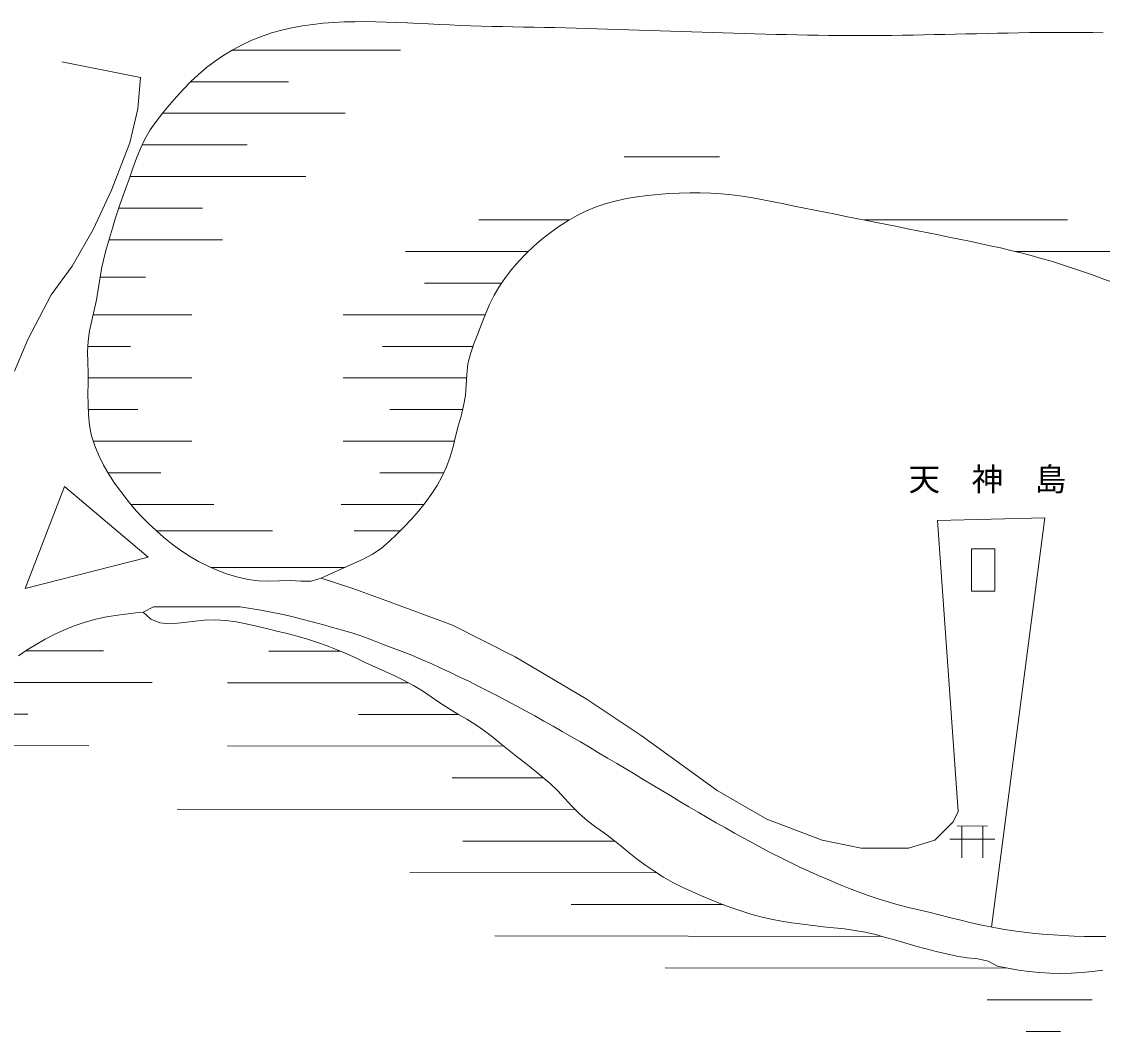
# Model space of a CAD drawing. Units: millimetres, scale not verified. Extents: x 11507 to 407039, y 22504 to 286236.
# Drawn here: x 272435 to 323748, y 176938 to 224878 of the extents above; entities that cross this region are included whole.
import ezdxf
from ezdxf.enums import TextEntityAlignment as Align

# ---------------------------------------------------------------- set-up
doc = ezdxf.new("R2010")
doc.units = ezdxf.units.MM
doc.header["$LTSCALE"] = 500
doc.layers.add('1-0', color=3, linetype='Continuous', lineweight=13)
doc.layers.add('1-1', color=3, linetype='Continuous', lineweight=13)
doc.styles.add('ＭＳ ゴシック', font='')
doc.styles.get('ＭＳ ゴシック').set_extended_font_data('MS Gothic')

msp = doc.modelspace()

# ---------------------------------------------------------------- linework, layer by layer
at = {"layer": '1-0'}
for p, q in [((274340.6, 222975.9), (278074.6, 222229.1)), ((278074.6, 222229.1), (277950.1, 220735.4)), ((277950.1, 220735.4), (277576.7, 219117.4)), ((277576.7, 219117.4), (276705.4, 216877)), ((276705.4, 216877), (275834.2, 215010)), ((275834.2, 215010), (274838.4, 213267.5)), ((274838.4, 213267.5), (273842.7, 211898.4)), ((273842.7, 211898.4), (272722.5, 209782.5)), ((272722.5, 209782.5), (272100.2, 208288.9)), ((274465.1, 202812.4), (272598.1, 197958.2)), ((278448, 199451.8), (274465.1, 202812.4)), ((321009.2, 201320.1), (315912.2, 201194.4)), ((315912.2, 201194.4), (316907.9, 187378.6)), ((318485.7, 181884.8), (321009.2, 201320.1)), ((317533.7, 197829.8), (317533.7, 199845)), ((317533.7, 199845), (318646.6, 199845)), ((318646.6, 199845), (318646.6, 197829.8)), ((272598.1, 197958.2), (278448, 199451.8)), ((288156.3, 197958.2), (286662.7, 198456.1)), ((289898.8, 197335.9), (288156.3, 197958.2)), ((318646.6, 197829.8), (317533.7, 197829.8)), ((278696.9, 197087), (278199, 196838)), ((282804.3, 197087), (278696.9, 197087)), ((292886, 196215.7), (289898.8, 197335.9)), ((295873.2, 194722.1), (292886, 196215.7)), ((299233.8, 192730.6), (295873.2, 194722.1)), ((301847.6, 190988.1), (299233.8, 192730.6)), ((305457.1, 188374.3), (301847.6, 190988.1)), ((307821.9, 187005.2), (305457.1, 188374.3)), ((316907.9, 187378.6), (316659, 186880.7)), ((310435.7, 186009.5), (307821.9, 187005.2)), ((316659, 186880.7), (315787.7, 186009.5)), ((318287.7, 186688.9), (316849.5, 186682.4)), ((317078, 185180.3), (317071, 186682.8)), ((318073.7, 185184.6), (318066.7, 186687.9)), ((312302.7, 185636.1), (310435.7, 186009.5)), ((315787.7, 186009.5), (314543.1, 185636.1)), ((316499.8, 186056.1), (318637.3, 186066)), ((314543.1, 185636.1), (312302.7, 185636.1))]:
    msp.add_line(p, q, dxfattribs=at)
for points in [[(286662.7, 198456.1), (286185.9, 198313.9), (285686.5, 198312.6), (285180.4, 198339.6), (284678.2, 198332.5), (284179.4, 198318.8), (283682.9, 198331.1), (283188.4, 198394.4), (282698.7, 198504.3), (282216.9, 198648.5), (281745.7, 198820.4), (281286.1, 199019), (280839.3, 199243.8), (280406.5, 199494.3), (279987.9, 199768.7), (279583.5, 200064.5), (279192.9, 200379.3), (278816, 200710.6), (278452.6, 201056), (278102.8, 201414.3), (277766.9, 201785), (277445.1, 202167.6), (277137.7, 202561.9), (276846.5, 202968.4), (276574.3, 203388.4), (276323.9, 203823.1), (276099.3, 204273.4), (275908.1, 204738.2), (275759, 205215.7), (275660.1, 205704.4), (275607.5, 206201.4), (275587.3, 206702.9), (275585.4, 207205.2), (275589, 207705.5), (275589.8, 208205), (275580.8, 208705.4), (275570, 209206.5), (275589.2, 209704.7), (275659.9, 210197.4), (275765.4, 210686.6), (275881.9, 211175.1), (275985.8, 211665.8), (276068, 212159.5), (276144.1, 212653.5), (276232.5, 213144.9), (276343, 213632.1), (276469.9, 214116.2), (276605.5, 214598.2), (276745.1, 215078.9), (276890.7, 215557.4), (277045.4, 216032.4), (277211.4, 216503.2), (277384.2, 216972), (277556.3, 217442.3), (277722.7, 217916.2), (277891.6, 218389.2), (278076.3, 218854.2), (278289.9, 219304), (278543.1, 219732.8), (278829.7, 220143.1), (279137.7, 220540.1), (279456, 220928.7), (279782.9, 221308.8), (280120.5, 221677.9), (280470.9, 222033.9), (280836.4, 222374.5), (281218.4, 222697.6), (281616.7, 223001.4), (282030.5, 223284.1), (282459.3, 223544.3), (282902, 223780.2), (283357.5, 223991.4), (283823.8, 224177.9), (284299.2, 224339.7), (284782, 224476.8), (285270.5, 224589.2), (285762.9, 224677.7), (286257.7, 224746.4), (286753.7, 224798.9), (287250.9, 224836.7), (287749.2, 224861.5), (288248.4, 224874.6), (288748.3, 224877.6), (289248.9, 224872), (289749.9, 224859.3), (290251.4, 224841.1), (290753.1, 224818.7), (291254.9, 224793.7), (291756.7, 224767.7), (292258.4, 224742.1), (292759.8, 224718.5), (293260.8, 224697.9), (293761.4, 224680.4), (294261.7, 224665.3), (294761.7, 224652.3), (295261.5, 224640.9), (295761, 224630.6), (296260.4, 224620.8), (296759.6, 224611.3), (297258.8, 224601.4), (297758, 224590.7), (298257, 224579), (298756.2, 224566.3), (299255.3, 224552.7), (299754.4, 224538.3), (300253.5, 224523.2), (300752.7, 224507.6), (301251.8, 224491.4), (301751, 224474.9), (302250.2, 224458), (302749.5, 224441), (303248.8, 224423.9), (303748.1, 224406.8), (304247.6, 224389.9), (304747, 224373.1), (305246.6, 224356.7), (305746.2, 224340.7), (306245.9, 224325.2), (306745.7, 224310.4), (307245.6, 224296.2), (307745.6, 224282.9), (308245.7, 224270.6), (308745.9, 224259.3), (309246.2, 224249.1), (309746.6, 224240.1), (310247.2, 224232.4), (310747.9, 224226.2), (311248.7, 224221.5), (311749.7, 224218.5), (312250.9, 224217.2), (312752.2, 224217.7), (313253.6, 224220.2), (313755.2, 224224.7), (314257, 224231), (314758.9, 224238.8), (315260.9, 224247.9), (315763, 224258.1), (316265.1, 224269.1), (316767.3, 224280.6), (317269.4, 224292.3), (317771.6, 224304.1), (318273.7, 224315.5), (318775.7, 224326.5), (319277.6, 224336.8), (319779.5, 224345.9), (320281.2, 224353.8), (320782.7, 224360.2), (321284, 224364.7), (321785.2, 224367.2), (322286.1, 224367.4), (322786.7, 224365), (323287.1, 224359.7), (323787.1, 224351.4)], [(324164.1, 212524.3), (323694.3, 212696.3), (323223.8, 212866), (322752.1, 213032.1), (322279.1, 213193.5), (321804.3, 213349), (321327.4, 213497.5), (320848, 213637.8), (320366.4, 213770.4), (319882.7, 213896.2), (319397.2, 214015.9), (318910.3, 214130.2), (318422.1, 214240.1), (317933, 214346.4), (317443.1, 214449.8), (316952.9, 214551.1), (316462.5, 214651.3), (315972.1, 214750.9), (315481.8, 214850), (314991.5, 214948.7), (314501.3, 215047.1), (314011.1, 215145.1), (313521, 215243), (313030.8, 215340.6), (312540.6, 215438.1), (312050.5, 215535.5), (311560.3, 215632.9), (311070, 215730.4), (310579.7, 215827.8), (310089.4, 215925.5), (309599, 216023.3), (309108.5, 216121.4), (308618, 216219.8), (308127.3, 216318.3), (307636.2, 216414.6), (307144.2, 216504.5), (306650.7, 216583.9), (306155.4, 216648.9), (305658, 216697.2), (305158.9, 216729.2), (304658.6, 216745.7), (304157.5, 216747.5), (303656.1, 216735.1), (303154.8, 216709.4), (302654, 216671), (302154.1, 216620.7), (301656, 216557.6), (301161.4, 216477.2), (300672.2, 216374), (300190.5, 216242.8), (299717.9, 216079.8), (299255.5, 215886.4), (298804.2, 215664.9), (298365.1, 215417.8), (297939, 215147.3), (297526.9, 214855.9), (297129.9, 214545.9), (296749, 214218.7), (296385.3, 213874.2), (296040.1, 213512), (295714.6, 213132), (295410.3, 212733.8), (295129.7, 212318.3), (294876.3, 211886.6), (294653.1, 211440.3), (294455.9, 210982.1), (294271.9, 210516.8), (294088, 210048.9), (293903, 209580.2), (293740.3, 209106.6), (293626.1, 208623.2), (293572.4, 208127.8), (293545.6, 207626.7), (293503.2, 207127.9), (293416.2, 206636.8), (293296.8, 206151), (293165.7, 205666.5), (293040.7, 205180.1), (292917.3, 204694.2), (292779.6, 204214), (292611.8, 203744.8), (292403.4, 203290.6), (292159, 202852.7), (291885.3, 202431.7), (291588.6, 202027.8), (291273.1, 201639.2), (290942.7, 201263.6), (290601, 200898.8), (290250.2, 200543), (289888.3, 200196.3), (289508.3, 199869.7), (289097.5, 199588.1), (288655.5, 199355.7), (288197.1, 199150.2), (287737.4, 198948.4), (287281.7, 198742), (286828.5, 198533), (286662.7, 198456.1)], [(282804.3, 197087), (283298.6, 197010.7), (283792.1, 196930.1), (284283.9, 196840.7), (284773.5, 196739.3), (285260.9, 196627.2), (285746.2, 196506.9), (286229.8, 196380.4), (286712.4, 196249.6), (287194.5, 196116.4), (287676.3, 195981.7), (288155.9, 195839.8), (288630.2, 195682.6), (289098.8, 195508.3), (289565.8, 195329.1), (290034.4, 195154.6), (290502.3, 194978.4), (290966.6, 194793.1), (291427.2, 194598.6), (291884.8, 194396.7), (292339.9, 194189.1), (292793, 193977.3), (293244.2, 193761.6), (293693.7, 193542.1), (294141.3, 193319.1), (294587.2, 193092.6), (295031.6, 192862.9), (295474.3, 192630.2), (295915.5, 192394.5), (296355.3, 192156.1), (296793.6, 191915.1), (297230.7, 191671.6), (297666.4, 191425.9), (298101, 191178.2), (298534.5, 190928.5), (298966.8, 190677.1), (299398.2, 190424.1), (299828.7, 190169.7), (300258.5, 189914.2), (300687.7, 189657.9), (301116.5, 189400.9), (301545.1, 189143.4), (301973.5, 188885.8), (302401.9, 188628.1), (302830.6, 188370.8), (303259.5, 188113.9), (303688.9, 187857.7), (304118.9, 187602.5), (304549.7, 187348.4), (304981.4, 187095.7), (305414.1, 186844.8), (305848.2, 186596.1), (306283.7, 186350.1), (306720.9, 186107.3), (307160.1, 185868.1), (307601.3, 185633), (308044.8, 185402.5), (308490.9, 185176.9), (308939.5, 184956.6), (309390.8, 184741.5), (309844.6, 184531.4), (310301, 184326.4), (310759.9, 184126.3), (311221.5, 183931.9), (311685.9, 183744.4), (312153.3, 183564.9), (312623.7, 183394.7), (313097.6, 183234.8), (313574.8, 183086.5), (314055.7, 182950.8), (314539.6, 182825.9), (315025.5, 182707.4), (315512, 182591.1), (315998.1, 182472.6), (316483.5, 182350.9), (316968.7, 182229.2), (317454.4, 182110.7), (317941.5, 181998.7), (318430.6, 181896.4), (318922.3, 181806.4), (319416.2, 181728.3), (319912, 181661.3), (320409.2, 181604.6), (320907.7, 181557.2), (321406.8, 181518.4), (321906.3, 181487.5), (322406.2, 181464.1), (322906.3, 181448.1), (323406.6, 181439), (323907, 181436.6)], [(272283.7, 194766.2), (272698.4, 195046), (273123.1, 195312.3), (273560, 195560.9), (274008.1, 195790.3), (274466.5, 195999), (274933.9, 196185.6), (275409.3, 196348.7), (275891.4, 196486.8), (276379.2, 196598.6), (276871.5, 196684.6), (277367, 196750.9), (277864.7, 196804.9), (278199, 196838)], [(278199, 196838), (278562, 196506), (278994.2, 196333.2), (279483.8, 196290.5), (280010.5, 196330.3), (280554.3, 196405.1), (281095.1, 196467.2), (281617.6, 196480.7), (282123.1, 196447.7), (282615.9, 196378.7), (283100.7, 196283.8), (283581.9, 196173.5), (284063.9, 196057.9), (284549, 195942.4), (285035.2, 195823.5), (285520.3, 195697.2), (286001.9, 195559.3), (286477.8, 195405.7), (286947.3, 195235.2), (287411.4, 195050.6), (287871.3, 194855), (288328.3, 194651.4), (288783.7, 194442.7), (289238.6, 194232.1), (289694.2, 194022.4), (290149.5, 193812.3), (290600, 193594.3), (291041.1, 193360.5), (291468.5, 193103.5), (291883.9, 192825.8), (292295.7, 192541.2), (292712.3, 192263.9), (293140.3, 192004.5), (293572.7, 191752.8), (293998.1, 191491.3), (294407.7, 191206.6), (294804.5, 190902.9), (295194.6, 190588.9), (295584.2, 190273.3), (295978.1, 189963.2), (296374.1, 189656.2), (296767.5, 189347), (297153.8, 189030.1), (297528.5, 188700), (297887.1, 188351.5), (298232, 187987.4), (298574.2, 187620.4), (298925, 187263.9), (299295.9, 186931.2), (299694.8, 186631.4), (300106.3, 186346.2), (300508, 186048.4), (300897.2, 185734.8), (301283.2, 185416.7), (301675.3, 185105.5), (302078.1, 184807.5), (302491.7, 184524.9), (302916, 184259.4), (303350.9, 184012.8), (303796, 183785.9), (304249.3, 183575.1), (304708.6, 183375.9), (305171.6, 183184.1), (305637.3, 182998.5), (306106.3, 182822), (306578.9, 182657.7), (307055.6, 182508.5), (307537.1, 182377.5), (308023.4, 182266), (308513.9, 182171.7), (309007.7, 182091.7), (309504, 182023.1), (310001.9, 181963), (310500.7, 181908.4), (310999.4, 181855.9), (311496.9, 181799.1), (311991.8, 181730.3), (312482.8, 181641.9), (312969.1, 181530), (313452.1, 181400.5), (313933.2, 181261.4), (314414.1, 181120.4), (314895.8, 180983.5), (315378.5, 180852.5), (315862.6, 180729.1), (316348.2, 180614.6), (316836.7, 180513.4), (317331.1, 180433), (317832.6, 180376.2), (318317.8, 180269.4), (318763.6, 180041.7), (318774.9, 180035.1)], [(318774.9, 180035.1), (319264.8, 179935.6), (319758.3, 179849.6), (320256.1, 179782), (320757, 179733), (321259.9, 179703.1), (321763.8, 179692.4), (322267.6, 179701.3), (322770.3, 179729.9), (323270.6, 179778.5), (323767.5, 179847.5)]]:
    msp.add_lwpolyline(points, dxfattribs=at)
at = {"layer": '1-1', "color": 4}
for p, q in [((282420, 223525), (290422.9, 223525.1)), ((280455.8, 222025), (285104, 222025.1)), ((279120.4, 220525), (287796.4, 220525.1)), ((278142.8, 219025), (283150.9, 219025.1)), ((305572.6, 218460), (301049.8, 218460)), ((277579, 217525), (285927.7, 217525.1)), ((277049, 216025), (281030.4, 216025)), ((294135.2, 215459.9), (298429.9, 215460)), ((322098, 215460.1), (312454.3, 215460.1)), ((276590.5, 214525), (281965.3, 214525)), ((296465.9, 213960), (290656.2, 213959.9)), ((319623, 213960.1), (326316.4, 213960.2)), ((276167.2, 212742.4), (278321, 212742.4)), ((291569.4, 212459.9), (295220.1, 212460)), ((280523.4, 210959.8), (275833.5, 210959.8)), ((294451.7, 210960), (287699, 210959.9)), ((275579, 209459.8), (277609.7, 209459.8)), ((289569, 209459.9), (293863.4, 209459.9)), ((280523.4, 207959.8), (275586.6, 207959.8)), ((293554, 207959.9), (287699, 207959.9)), ((275600.3, 206459.8), (277957.6, 206459.8)), ((289916.9, 206459.9), (293370.1, 206459.9)), ((280523.4, 204959.8), (275840.5, 204959.8)), ((292981.8, 204959.9), (287699, 204959.9)), ((276535, 203459.8), (279044.8, 203459.8)), ((289438.5, 203459.9), (292465, 203459.9)), ((281567.1, 201959.9), (277626.4, 201959.8)), ((287797.4, 201959.9), (287612, 201959.9)), ((291535.9, 201959.9), (287699.1, 201959.9)), ((278820, 200705.8), (284350.4, 200705.8)), ((288220.8, 200705.8), (290414.2, 200705.8)), ((287797.4, 198959.9), (281416.1, 198959.8)), ((272632.3, 195002.3), (276329.3, 194997.4)), ((284165.4, 194987.1), (287570.5, 194982.7)), ((270453.5, 193505.2), (278627.3, 193494.4)), ((282206.7, 193489.7), (290809.8, 193478.4)), ((268359.7, 192007.9), (272726.5, 192002.2)), ((288422.2, 191981.5), (293187, 191975.3)), ((266757.1, 190510), (275628.1, 190498.4)), ((282202.7, 190489.7), (295345.2, 190472.4)), ((292872.3, 188975.7), (297222.7, 188970)), ((279812.4, 187492.9), (298724.5, 187468)), ((293380.3, 185975), (300610.7, 185965.5)), ((290865.4, 184478.3), (302583.2, 184462.9)), ((298532, 182968.2), (305747.7, 182958.8)), ((294904.3, 181473), (313279.8, 181448.8)), ((302991.2, 179962.4), (319259.9, 179941)), ((318284.1, 178442.2), (323260.3, 178435.7)), ((320126.2, 176939.8), (321760.2, 176937.7))]:
    msp.add_line(p, q, dxfattribs=at)

# ---------------------------------------------------------------- texts
at = {"layer": '1-0', "style": 'ＭＳ ゴシック'}
msp.add_text('天\u3000神\u3000島', height=1100, dxfattribs=at).set_placement((314542.2, 202272.5), align=Align.BOTTOM_LEFT)

doc.saveas('drawing.dxf')
